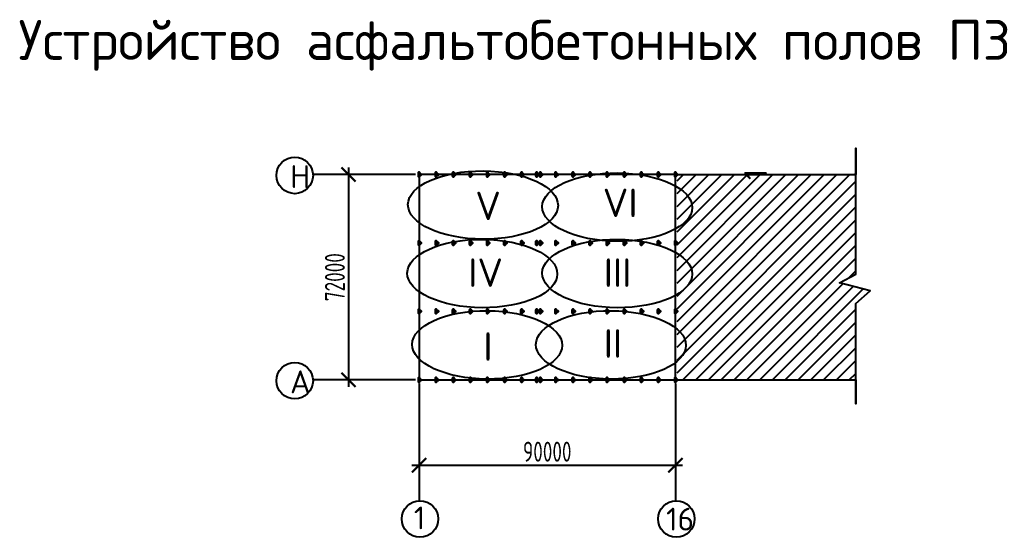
# Paper-space layout 'захватки' of a CAD drawing. Header units: millimetres. Extents: x 42 to 1165, y 6 to 801.
# Drawn here: x 50.4 to 223.8, y 294.9 to 385.6 of the extents above; entities that cross this region are included whole.
import ezdxf

# ---------------------------------------------------------------- set-up
doc = ezdxf.new("R2010")
doc.units = ezdxf.units.MM
doc.header["$LTSCALE"] = 0.5
doc.layers.add('размеры', color=7, linetype='Continuous')
doc.layers.add('тонкие', color=7, linetype='Continuous')
doc.layers.add('ТОЛСТЫЕ', color=1, linetype='Continuous', lineweight=50)
doc.layers.add('ТОНКИЕе', color=7, linetype='Continuous', lineweight=25)
doc.styles.add('Наклонный', font='isocpeur.ttf', dxfattribs={"width": 0.7, "height": 3.5})
doc.styles.add('Наклонный 5', font='isocpeur.ttf', dxfattribs={"height": 7})
doc.dimstyles.new('СТРОИТЕЛЬНЫЙ', dxfattribs={"dimtxt": 3.5, "dimasz": 2.5, "dimexe": 1.25, "dimexo": 0.625, "dimtad": 1, "dimdec": 0, "dimlfac": 500, "dimdsep": 46, "dimtxsty": 'Наклонный', "dimblk1": 'ARCHTICK', "dimblk2": 'ARCHTICK', "dimsah": 1, "dimcen": 0, "dimdle": 1.25, "dimadec": 0, "dimazin": 0, "dimtfac": 0.75, "dimtdec": 0, "dimtmove": 0, "dimatfit": 3, "dimldrblk": 'ARCHTICK', "dimfxl": 1, "dimtolj": 1, "dimtzin": 0, "dimarcsym": 0})

# ---------------------------------------------------------------- blocks, each defined once
blk = doc.blocks.new('_ArchTick')
at = {"color": 0, "linetype": 'ByBlock', "const_width": 0.15}
blk.add_lwpolyline([(-0.5, -0.5), (0.5, 0.5)], dxfattribs=at)
blk = doc.blocks.new('*D770')
at = {"layer": 'Defpoints', "color": 0}
for p in [(120.52, 322.46), (165.52, 322.46), (165.52, 307.48)]:
    blk.add_point(p, dxfattribs=at)
at = {"layer": 'размеры', "color": 0, "lineweight": -2}
for p, q in [((120.52, 321.83), (120.52, 306.23)), ((165.52, 321.83), (165.52, 306.23)), ((119.27, 307.48), (166.77, 307.48))]:
    blk.add_line(p, q, dxfattribs=at)
at = {"layer": 'размеры', "color": 0, "lineweight": -2, "xscale": 2.5, "yscale": 2.5, "zscale": 2.5, "rotation": 180}
blk.add_blockref('_ArchTick', (120.52, 307.48), dxfattribs=at)
at = {"layer": 'размеры', "color": 0, "lineweight": -2, "xscale": 2.5, "yscale": 2.5, "zscale": 2.5}
blk.add_blockref('_ArchTick', (165.52, 307.48), dxfattribs=at)
at = {"layer": 'размеры', "color": 0, "insert": (143.02, 309.86), "char_height": 3.5, "attachment_point": 5, "style": 'Наклонный'}
blk.add_mtext('\\A1;90000', dxfattribs=at)
blk = doc.blocks.new('*D771')
at = {"layer": 'Defpoints', "color": 0}
for p in [(120.52, 358.46), (108.13, 322.46), (120.52, 322.46)]:
    blk.add_point(p, dxfattribs=at)
at = {"layer": 'размеры', "color": 0, "lineweight": -2}
for p, q in [((108.13, 359.71), (108.13, 321.21)), ((119.9, 358.46), (106.88, 358.46)), ((119.9, 322.46), (106.88, 322.46))]:
    blk.add_line(p, q, dxfattribs=at)
at = {"layer": 'размеры', "color": 0, "lineweight": -2, "xscale": 2.5, "yscale": 2.5, "zscale": 2.5}
for p, rotation in [((108.13, 358.46), 90), ((108.13, 322.46), 270)]:
    blk.add_blockref('_ArchTick', p, dxfattribs=dict(at, rotation=rotation))
at = {"layer": 'размеры', "color": 0, "insert": (105.75, 340.46), "char_height": 3.5, "attachment_point": 5, "rotation": 90, "style": 'Наклонный'}
blk.add_mtext('\\A1;72000', dxfattribs=at)

psp = doc.layouts.new('захватки')

# ---------------------------------------------------------------- hatches: boundary and pattern name
at = {"layer": 'тонкие', "transparency": 33554687}
h = psp.add_hatch(dxfattribs=at)
h.set_pattern_fill('ANSI31', scale=0.5)
h.set_pattern_definition([(45, (-223.4668, -231.7396), (-1.122532, 1.122532), [])])
h.paths.add_polyline_path([(197.1662, 358.4553), (196.9284, 358.4553), (165.8233, 358.4553), (165.8233, 322.4553), (197.1662, 322.4553), (197.1662, 335.8137), (199.7231, 338.0674), (194.3169, 339.4637), (197.1662, 341.013)])

# ---------------------------------------------------------------- linework, layer by layer
at = {"layer": 'ТОЛСТЫЕ', "color": 0}
for points in [[(120.5233, 358.4553), (120.5233, 358.7553), (120.5233, 358.1553), (120.5233, 358.4553), (120.8233, 358.4553), (120.2233, 358.4553)], [(123.5233, 358.4553), (123.5233, 358.7553), (123.5233, 358.1553), (123.5233, 358.4553), (123.8233, 358.4553), (123.2233, 358.4553)], [(126.5233, 358.4553), (126.5233, 358.7553), (126.5233, 358.1553), (126.5233, 358.4553), (126.8233, 358.4553), (126.2233, 358.4553)], [(129.5233, 358.4553), (129.5233, 358.7553), (129.5233, 358.1553), (129.5233, 358.4553), (129.8233, 358.4553), (129.2233, 358.4553)], [(132.5233, 358.4553), (132.5233, 358.7553), (132.5233, 358.1553), (132.5233, 358.4553), (132.8233, 358.4553), (132.2233, 358.4553)], [(135.5233, 358.4553), (135.5233, 358.7553), (135.5233, 358.1553), (135.5233, 358.4553), (135.8233, 358.4553), (135.2233, 358.4553)], [(138.5233, 358.4553), (138.5233, 358.7553), (138.5233, 358.1553), (138.5233, 358.4553), (138.8233, 358.4553), (138.2233, 358.4553)], [(141.1533, 358.4553), (141.1533, 358.7553), (141.1533, 358.1553), (141.1533, 358.4553), (141.4533, 358.4553), (140.8533, 358.4553)], [(141.8284, 358.4553), (141.8284, 358.7553), (141.8284, 358.1553), (141.8284, 358.4553), (142.1284, 358.4553), (141.5284, 358.4553)], [(144.5233, 358.4553), (144.5233, 358.7553), (144.5233, 358.1553), (144.5233, 358.4553), (144.8233, 358.4553), (144.2233, 358.4553)], [(147.5233, 358.4553), (147.5233, 358.7553), (147.5233, 358.1553), (147.5233, 358.4553), (147.8233, 358.4553), (147.2233, 358.4553)], [(150.5233, 358.4553), (150.5233, 358.7553), (150.5233, 358.1553), (150.5233, 358.4553), (150.8233, 358.4553), (150.2233, 358.4553)], [(153.5233, 358.4553), (153.5233, 358.7553), (153.5233, 358.1553), (153.5233, 358.4553), (153.8233, 358.4553), (153.2233, 358.4553)], [(156.5233, 358.4553), (156.5233, 358.7553), (156.5233, 358.1553), (156.5233, 358.4553), (156.8233, 358.4553), (156.2233, 358.4553)], [(159.5233, 358.4553), (159.5233, 358.7553), (159.5233, 358.1553), (159.5233, 358.4553), (159.8233, 358.4553), (159.2233, 358.4553)], [(162.5233, 358.4553), (162.5233, 358.7553), (162.5233, 358.1553), (162.5233, 358.4553), (162.8233, 358.4553), (162.2233, 358.4553)], [(165.5233, 358.4553), (165.5233, 358.7553), (165.5233, 358.1553), (165.5233, 358.4553), (165.8233, 358.4553), (165.2233, 358.4553)], [(120.5233, 346.4553), (120.5233, 346.7553), (120.5233, 346.1553), (120.5233, 346.4553), (120.8233, 346.4553), (120.2233, 346.4553)], [(123.5233, 346.4553), (123.5233, 346.7553), (123.5233, 346.1553), (123.5233, 346.4553), (123.8233, 346.4553), (123.2233, 346.4553)], [(126.5233, 346.4553), (126.5233, 346.7553), (126.5233, 346.1553), (126.5233, 346.4553), (126.8233, 346.4553), (126.2233, 346.4553)], [(129.5233, 346.4553), (129.5233, 346.7553), (129.5233, 346.1553), (129.5233, 346.4553), (129.8233, 346.4553), (129.2233, 346.4553)], [(132.5233, 346.4553), (132.5233, 346.7553), (132.5233, 346.1553), (132.5233, 346.4553), (132.8233, 346.4553), (132.2233, 346.4553)], [(135.5233, 346.4553), (135.5233, 346.7553), (135.5233, 346.1553), (135.5233, 346.4553), (135.8233, 346.4553), (135.2233, 346.4553)], [(138.5233, 346.4553), (138.5233, 346.7553), (138.5233, 346.1553), (138.5233, 346.4553), (138.8233, 346.4553), (138.2233, 346.4553)], [(141.1533, 346.4553), (141.1533, 346.7553), (141.1533, 346.1553), (141.1533, 346.4553), (141.4533, 346.4553), (140.8533, 346.4553)], [(141.8284, 346.4553), (141.8284, 346.7553), (141.8284, 346.1553), (141.8284, 346.4553), (142.1284, 346.4553), (141.5284, 346.4553)], [(144.5233, 346.4553), (144.5233, 346.7553), (144.5233, 346.1553), (144.5233, 346.4553), (144.8233, 346.4553), (144.2233, 346.4553)], [(147.5233, 346.4553), (147.5233, 346.7553), (147.5233, 346.1553), (147.5233, 346.4553), (147.8233, 346.4553), (147.2233, 346.4553)], [(150.5233, 346.4553), (150.5233, 346.7553), (150.5233, 346.1553), (150.5233, 346.4553), (150.8233, 346.4553), (150.2233, 346.4553)], [(153.5233, 346.4553), (153.5233, 346.7553), (153.5233, 346.1553), (153.5233, 346.4553), (153.8233, 346.4553), (153.2233, 346.4553)], [(156.5233, 346.4553), (156.5233, 346.7553), (156.5233, 346.1553), (156.5233, 346.4553), (156.8233, 346.4553), (156.2233, 346.4553)], [(159.5233, 346.4553), (159.5233, 346.7553), (159.5233, 346.1553), (159.5233, 346.4553), (159.8233, 346.4553), (159.2233, 346.4553)], [(162.5233, 346.4553), (162.5233, 346.7553), (162.5233, 346.1553), (162.5233, 346.4553), (162.8233, 346.4553), (162.2233, 346.4553)], [(165.5233, 346.4553), (165.5233, 346.7553), (165.5233, 346.1553), (165.5233, 346.4553), (165.8233, 346.4553), (165.2233, 346.4553)], [(120.5233, 334.4553), (120.5233, 334.7553), (120.5233, 334.1553), (120.5233, 334.4553), (120.8233, 334.4553), (120.2233, 334.4553)], [(123.5233, 334.4553), (123.5233, 334.7553), (123.5233, 334.1553), (123.5233, 334.4553), (123.8233, 334.4553), (123.2233, 334.4553)], [(126.5233, 334.4553), (126.5233, 334.7553), (126.5233, 334.1553), (126.5233, 334.4553), (126.8233, 334.4553), (126.2233, 334.4553)], [(129.5233, 334.4553), (129.5233, 334.7553), (129.5233, 334.1553), (129.5233, 334.4553), (129.8233, 334.4553), (129.2233, 334.4553)], [(132.5233, 334.4553), (132.5233, 334.7553), (132.5233, 334.1553), (132.5233, 334.4553), (132.8233, 334.4553), (132.2233, 334.4553)], [(135.5233, 334.4553), (135.5233, 334.7553), (135.5233, 334.1553), (135.5233, 334.4553), (135.8233, 334.4553), (135.2233, 334.4553)], [(138.5233, 334.4553), (138.5233, 334.7553), (138.5233, 334.1553), (138.5233, 334.4553), (138.8233, 334.4553), (138.2233, 334.4553)], [(141.1533, 334.4553), (141.1533, 334.7553), (141.1533, 334.1553), (141.1533, 334.4553), (141.4533, 334.4553), (140.8533, 334.4553)], [(141.8284, 334.4553), (141.8284, 334.7553), (141.8284, 334.1553), (141.8284, 334.4553), (142.1284, 334.4553), (141.5284, 334.4553)], [(144.5233, 334.4553), (144.5233, 334.7553), (144.5233, 334.1553), (144.5233, 334.4553), (144.8233, 334.4553), (144.2233, 334.4553)], [(147.5233, 334.4553), (147.5233, 334.7553), (147.5233, 334.1553), (147.5233, 334.4553), (147.8233, 334.4553), (147.2233, 334.4553)], [(150.5233, 334.4553), (150.5233, 334.7553), (150.5233, 334.1553), (150.5233, 334.4553), (150.8233, 334.4553), (150.2233, 334.4553)], [(153.5233, 334.4553), (153.5233, 334.7553), (153.5233, 334.1553), (153.5233, 334.4553), (153.8233, 334.4553), (153.2233, 334.4553)], [(156.5233, 334.4553), (156.5233, 334.7553), (156.5233, 334.1553), (156.5233, 334.4553), (156.8233, 334.4553), (156.2233, 334.4553)], [(159.5233, 334.4553), (159.5233, 334.7553), (159.5233, 334.1553), (159.5233, 334.4553), (159.8233, 334.4553), (159.2233, 334.4553)], [(162.5233, 334.4553), (162.5233, 334.7553), (162.5233, 334.1553), (162.5233, 334.4553), (162.8233, 334.4553), (162.2233, 334.4553)], [(165.5233, 334.4553), (165.5233, 334.7553), (165.5233, 334.1553), (165.5233, 334.4553), (165.8233, 334.4553), (165.2233, 334.4553)], [(120.5233, 322.4553), (120.5233, 322.7553), (120.5233, 322.1553), (120.5233, 322.4553), (120.8233, 322.4553), (120.2233, 322.4553)], [(123.5233, 322.4553), (123.5233, 322.7553), (123.5233, 322.1553), (123.5233, 322.4553), (123.8233, 322.4553), (123.2233, 322.4553)], [(126.5233, 322.4553), (126.5233, 322.7553), (126.5233, 322.1553), (126.5233, 322.4553), (126.8233, 322.4553), (126.2233, 322.4553)], [(129.5233, 322.4553), (129.5233, 322.7553), (129.5233, 322.1553), (129.5233, 322.4553), (129.8233, 322.4553), (129.2233, 322.4553)], [(132.5233, 322.4553), (132.5233, 322.7553), (132.5233, 322.1553), (132.5233, 322.4553), (132.8233, 322.4553), (132.2233, 322.4553)], [(135.5233, 322.4553), (135.5233, 322.7553), (135.5233, 322.1553), (135.5233, 322.4553), (135.8233, 322.4553), (135.2233, 322.4553)], [(138.5233, 322.4553), (138.5233, 322.7553), (138.5233, 322.1553), (138.5233, 322.4553), (138.8233, 322.4553), (138.2233, 322.4553)], [(141.1533, 322.4553), (141.1533, 322.7553), (141.1533, 322.1553), (141.1533, 322.4553), (141.4533, 322.4553), (140.8533, 322.4553)], [(141.8284, 322.4553), (141.8284, 322.7553), (141.8284, 322.1553), (141.8284, 322.4553), (142.1284, 322.4553), (141.5284, 322.4553)], [(144.5233, 322.4553), (144.5233, 322.7553), (144.5233, 322.1553), (144.5233, 322.4553), (144.8233, 322.4553), (144.2233, 322.4553)], [(147.5233, 322.4553), (147.5233, 322.7553), (147.5233, 322.1553), (147.5233, 322.4553), (147.8233, 322.4553), (147.2233, 322.4553)], [(150.5233, 322.4553), (150.5233, 322.7553), (150.5233, 322.1553), (150.5233, 322.4553), (150.8233, 322.4553), (150.2233, 322.4553)], [(153.5233, 322.4553), (153.5233, 322.7553), (153.5233, 322.1553), (153.5233, 322.4553), (153.8233, 322.4553), (153.2233, 322.4553)], [(156.5233, 322.4553), (156.5233, 322.7553), (156.5233, 322.1553), (156.5233, 322.4553), (156.8233, 322.4553), (156.2233, 322.4553)], [(159.5233, 322.4553), (159.5233, 322.7553), (159.5233, 322.1553), (159.5233, 322.4553), (159.8233, 322.4553), (159.2233, 322.4553)], [(162.5233, 322.4553), (162.5233, 322.7553), (162.5233, 322.1553), (162.5233, 322.4553), (162.8233, 322.4553), (162.2233, 322.4553)], [(165.5233, 322.4553), (165.5233, 322.7553), (165.5233, 322.1553), (165.5233, 322.4553), (165.8233, 322.4553), (165.2233, 322.4553)]]:
    psp.add_lwpolyline(points, dxfattribs=at)
at = {"layer": 'ТОНКИЕе', "color": 0}
for points in [[(165.8233, 322.4553), (197.1662, 322.4553), (197.1662, 318.2346), (197.1662, 335.8137), (199.7231, 338.0674), (194.3169, 339.4637), (197.1662, 341.013), (197.1662, 363.0954), (197.1662, 358.4553), (196.9284, 358.4553)], [(108.1296, 358.4553), (101.9048, 358.4553)], [(120.5233, 322.4553), (165.5233, 322.4553), (165.5233, 358.4553), (120.5233, 358.4553), (120.5233, 322.4553)], [(165.8233, 358.4553), (196.9284, 358.4553)], [(108.1296, 322.4553), (101.9048, 322.4553)], [(120.5233, 307.4823), (120.5233, 301.2575)], [(165.5233, 307.4823), (165.5233, 301.2575)]]:
    psp.add_lwpolyline(points, dxfattribs=at)
for centre in [(98.7086, 358.2996), (98.7086, 322.2996), (120.6791, 298.0613), (165.6791, 298.0613)]:
    psp.add_circle(centre, 3.2, dxfattribs=at)
for centre in [(131.7462, 353.1066), (155.3083, 352.7388), (131.6235, 341.0925), (155.3083, 341.0925), (132.4825, 328.5881), (154.2039, 328.5881)]:
    psp.add_ellipse(centre, major_axis=(-13.1671, 0.0879), ratio=0.45485073, dxfattribs=at)

# ---------------------------------------------------------------- texts
at = {"layer": 'ТОНКИЕе', "color": 0, "attachment_point": 1, "style": 'Наклонный 5'}
for s, width, insert, char_height in [('{\\Q0;Устройство асфальтобетонных полов ПЗ}', 660.87029, (50.1888, 385.5449), 7), ('{\\Q0;Н}', 1.852732, (97.8777, 360.1062), 4), ('{\\Q0;V}', 12.735677, (130.3893, 355.4606), 5), ('{\\Q0;VI}', 12.735677, (152.7614, 355.9927), 5), ('{\\Q0;IV}', 12.735677, (129.1464, 343.754), 5), ('{\\Q0;III}', 12.735677, (152.939, 343.754), 5), ('{\\Q0;II}', 12.735677, (152.939, 331.3379), 5), ('{\\Q0;I}', 12.735677, (131.8098, 330.8058), 5), ('{\\Q0;А}', 1.852732, (97.8777, 324.1062), 4), ('{\\Q0;1}', 1.852732, (119.6097, 300.2474), 4), ('{\\Q0;16}', 1.852732, (163.8871, 300.0375), 4)]:
    psp.add_mtext_dynamic_manual_height_columns(s, width=width, gutter_width=35, heights=[0], dxfattribs=dict(at, insert=insert, char_height=char_height))
at = {"layer": 'ТОНКИЕе', "color": 0, "insert": (181.5859, 357.4776), "char_height": 4, "attachment_point": 7, "rotation": 90, "style": 'Наклонный 5'}
psp.add_mtext_dynamic_manual_height_columns('{\\Q0;1}', width=1.852732, gutter_width=35, heights=[0], dxfattribs=at)

# ---------------------------------------------------------------- dimensions: what is measured, and where the dimension line sits
at = {"layer": 'размеры', "color": 0}
dim = psp.add_linear_dim(base=(108.1296, 322.4553), p1=(120.5233, 358.4553), p2=(120.5233, 322.4553), angle=90, text='72000', dimstyle='СТРОИТЕЛЬНЫЙ', dxfattribs=at)
dim.commit()
dim.dimension.update_dxf_attribs({"geometry": '*D771', "text_midpoint": (105.7546, 340.4553)})
dim = psp.add_linear_dim(base=(165.5233, 307.4823), p1=(120.5233, 322.4553), p2=(165.5233, 322.4553), text='90000', dimstyle='СТРОИТЕЛЬНЫЙ', dxfattribs=at)
dim.commit()
dim.dimension.update_dxf_attribs({"geometry": '*D770', "text_midpoint": (143.0233, 309.8573)})

doc.saveas('drawing.dxf')
